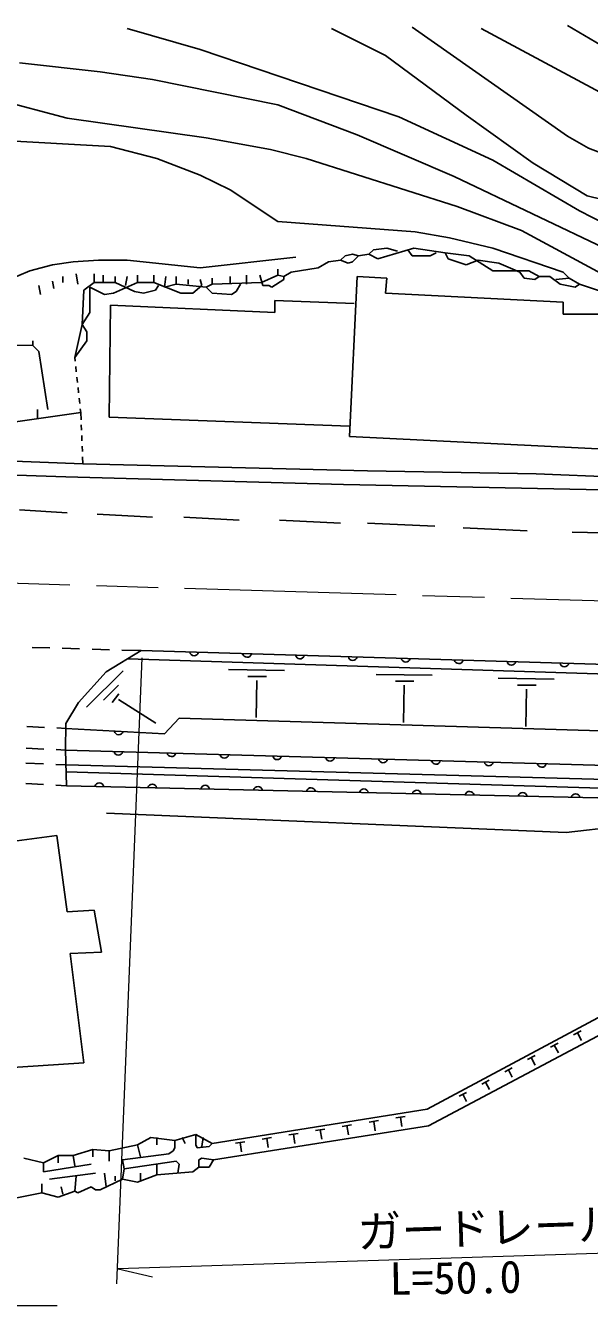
# Model space of a CAD drawing. Units: millimetres, scale not verified. Extents: x 40000 to 680000, y 20000 to 380000.
# Drawn here: x 318848 to 350806, y 238429 to 310995 of the extents above; entities that cross this region are included whole.
import ezdxf
from ezdxf.enums import TextEntityAlignment as Align

# ---------------------------------------------------------------- set-up
doc = ezdxf.new("R2010")
doc.units = ezdxf.units.MM
doc.header["$LTSCALE"] = 1000
doc.linetypes.add('CHAIN', pattern=[18.5, 12, -1.5, 3.5, -1.5])
for name, color, linetype, lineweight in [('M-BGD', 7, 'Continuous', 25), ('M-BMK', 2, 'CHAIN', 13), ('M-STR-HTXT', 7, 'Continuous', 13)]:
    doc.layers.add(name, color=color, linetype=linetype, lineweight=lineweight)
doc.styles.add('ＭＳ ゴシック', font='')
doc.styles.get('ＭＳ ゴシック').set_extended_font_data('MS Gothic')

msp = doc.modelspace()

# ---------------------------------------------------------------- linework, layer by layer
at = {"layer": 'M-BGD'}
for p, q in [((324596, 310826), (328745, 309640)), ((336195, 310826), (339243, 309302)), ((349573, 304730), (340767, 310910)), ((353975, 305830), (344662, 310826)), ((349573, 310995), (352875, 309048)), ((328745, 309640), (340005, 305830)), ((339243, 309302), (343815, 305915)), ((318500, 308878), (323072, 308370)), ((323072, 308370), (326035, 307947)), ((326035, 307947), (333147, 306508)), ((316129, 307100), (321209, 305746)), ((333147, 306508), (337635, 304814)), ((321209, 305746), (329083, 304645)), ((340005, 305830), (345339, 303375)), ((343815, 305915), (347625, 303206)), ((337635, 304814), (343138, 302444)), ((316214, 304560), (323665, 304137)), ((323665, 304137), (326289, 303460)), ((329083, 304645), (332724, 303968)), ((350758, 304052), (349573, 304730)), ((352282, 303460), (350758, 304052)), ((326289, 303460), (328745, 302528)), ((332724, 303968), (334756, 303460)), ((334756, 303460), (343307, 300750)), ((345339, 303375), (350250, 300496)), ((347625, 303206), (350673, 301343)), ((328745, 302528), (330438, 301682)), ((343138, 302444), (352028, 298210)), ((330438, 301682), (333147, 299904)), ((350673, 301343), (354822, 300327)), ((343307, 300750), (346948, 299396)), ((350250, 300496), (352705, 299226)), ((333147, 299904), (340937, 299311)), ((340937, 299311), (342884, 298972)), ((342884, 298972), (345339, 298380)), ((346948, 299396), (353044, 296094)), ((338566, 298295), (338312, 298041)), ((339328, 298380), (338566, 298295)), ((338820, 297787), (340852, 298380)), ((339921, 298210), (339328, 298380)), ((340513, 298295), (340767, 297956)), ((340852, 298380), (342630, 298126)), ((345339, 298380), (349319, 297025)), ((321548, 297618), (320363, 297448)), ((322987, 297702), (321548, 297618)), ((324596, 297702), (322987, 297702)), ((328745, 297279), (324596, 297702)), ((334163, 297872), (328745, 297279)), ((336026, 297618), (335433, 297279)), ((336703, 297702), (336026, 297618)), ((336703, 297702), (336957, 297956)), ((337127, 297533), (336703, 297702)), ((336957, 297956), (337381, 298041)), ((337381, 297618), (337127, 297533)), ((337381, 298041), (337719, 297956)), ((337719, 297956), (337381, 297618)), ((337719, 297956), (338312, 298041)), ((338312, 298041), (338820, 297787)), ((340767, 297956), (341783, 297956)), ((341783, 297956), (342122, 298126)), ((342630, 298126), (343985, 297956)), ((342799, 297787), (342630, 298126)), ((343815, 297448), (342799, 297787)), ((344493, 297702), (343815, 297448)), ((343985, 297956), (345339, 297110)), ((345678, 297533), (344493, 297702)), ((346863, 297025), (345678, 297533)), ((319093, 297110), (314267, 295078)), ((320363, 297448), (319093, 297110)), ((321717, 296940), (321802, 296348)), ((322733, 296940), (322733, 296432)), ((323241, 296856), (323241, 296432)), ((325189, 296856), (325189, 296432)), ((326120, 296856), (326120, 296432)), ((331369, 296856), (331369, 296348)), ((332131, 296856), (332301, 296263)), ((333147, 296856), (332216, 296432)), ((333147, 297194), (333147, 296856)), ((333486, 296771), (333147, 296856)), ((333909, 297025), (333486, 296771)), ((335433, 297279), (333909, 297025)), ((345339, 297110), (347371, 297110)), ((347117, 296686), (346863, 297025)), ((347371, 297110), (347964, 296771)), ((349319, 297025), (349657, 296686)), ((319601, 296263), (319685, 295755)), ((320363, 296517), (320447, 296094)), ((320955, 296771), (320955, 296432)), ((322141, 296009), (322733, 296432)), ((323326, 295755), (322479, 296178)), ((322479, 296178), (322479, 294739)), ((322733, 296432), (323241, 296432)), ((323241, 296432), (323919, 296432)), ((325189, 296432), (323834, 295840)), ((323919, 296771), (323919, 296432)), ((323919, 296432), (325019, 295924)), ((324596, 296771), (324511, 296263)), ((326120, 296432), (325189, 296432)), ((327644, 295840), (326120, 296432)), ((326205, 296009), (326374, 296263)), ((326797, 296771), (326713, 296178)), ((326713, 296178), (327390, 296348)), ((327390, 296771), (327390, 296348)), ((327390, 296348), (329083, 296178)), ((328067, 296602), (328067, 296348)), ((328829, 296263), (328321, 295840)), ((328745, 296602), (328829, 296263)), ((329422, 296348), (329083, 296178)), ((329083, 296178), (329422, 295840)), ((329422, 296686), (329422, 296348)), ((332216, 296432), (329422, 296348)), ((330438, 296771), (330438, 296348)), ((330777, 295924), (331031, 296348)), ((332301, 296263), (332639, 296263)), ((332639, 296263), (332809, 296178)), ((332809, 296178), (333486, 296602)), ((333486, 296602), (333486, 296771)), ((337211, 287712), (337635, 296771)), ((337635, 296771), (339328, 296686)), ((339328, 296686), (339243, 295840)), ((347710, 296602), (347117, 296686)), ((347964, 296771), (347710, 296602)), ((347964, 296771), (348557, 296771)), ((348557, 296771), (349149, 296348)), ((349657, 296686), (348895, 296602)), ((349149, 296348), (349996, 296178)), ((349657, 296686), (350250, 296348)), ((349996, 296178), (350250, 296348)), ((350250, 296348), (354822, 294824)), ((322056, 294062), (322141, 296009)), ((323834, 295840), (323326, 295755)), ((325019, 295924), (325527, 295840)), ((325527, 295840), (326205, 296009)), ((328321, 295840), (327644, 295840)), ((329422, 295840), (330523, 295755)), ((330523, 295755), (330777, 295924)), ((337465, 295247), (332978, 295416)), ((332978, 295416), (332978, 294739)), ((339243, 295840), (349319, 295332)), ((322479, 294739), (322056, 294062)), ((323665, 295162), (323580, 288812)), ((332978, 294739), (323665, 295162)), ((349319, 295332), (349319, 294654)), ((349319, 294654), (351351, 294654)), ((322056, 294062), (321633, 292199)), ((322310, 293638), (322056, 294062)), ((322310, 293130), (322310, 293638)), ((319262, 292876), (313420, 292961)), ((319262, 293130), (319262, 292876)), ((319601, 292538), (319262, 292876)), ((320109, 289236), (319601, 292538)), ((321633, 292199), (322310, 293130)), ((321657, 291975), (321633, 292199)), ((321721, 291378), (321689, 291677)), ((321786, 290782), (321754, 291080)), ((321850, 290185), (321818, 290484)), ((321915, 289589), (321883, 289887)), ((321971, 289066), (316553, 288304)), ((319516, 289236), (319516, 288728)), ((321971, 289066), (321947, 289290)), ((321988, 288667), (321971, 289066)), ((322014, 288067), (322001, 288367)), ((323580, 288812), (337211, 288304)), ((322039, 287468), (322026, 287768)), ((356261, 286780), (337211, 287712)), ((321125, 285426), (269732, 287288)), ((308255, 286696), (322094, 286169)), ((322065, 286868), (322052, 287168)), ((322094, 286169), (322077, 286569)), ((322094, 286169), (338227, 285764)), ((336873, 285002), (321125, 285426)), ((338227, 285764), (347795, 285595)), ((347795, 285595), (365321, 284918)), ((365236, 284410), (336873, 285002)), ((318500, 283563), (321209, 283394)), ((322903, 283309), (326035, 283140)), ((327813, 283140), (330946, 282970)), ((333232, 282970), (336703, 282801)), ((338227, 282801), (342037, 282632)), ((343646, 282547), (347287, 282378)), ((349827, 282293), (353298, 282208)), ((320213, 275739), (319214, 275769)), ((321912, 275688), (320913, 275718)), ((323612, 275637), (322612, 275667)), ((325401, 275584), (324311, 275616)), ((324636, 275118), (363443, 273869)), ((325401, 275584), (375788, 274080)), ((322306, 272371), (324370, 274435)), ((330350, 274506), (333532, 274463)), ((323271, 272775), (324122, 273634)), ((331446, 274116), (332503, 274123)), ((331955, 273893), (331917, 271785)), ((338710, 274237), (341892, 274194)), ((339806, 273847), (340863, 273853)), ((340315, 273624), (340277, 271516)), ((345634, 274014), (348816, 273971)), ((346730, 273624), (347787, 273631)), ((323759, 272650), (324141, 273138)), ((347239, 273401), (347201, 271293)), ((324112, 272813), (326224, 271466)), ((318914, 271285), (319912, 271235)), ((320612, 271200), (321127, 271174)), ((321127, 271174), (326719, 270877)), ((318877, 270050), (319876, 270006)), ((320575, 269975), (321115, 269951)), ((321115, 269951), (368244, 268594)), ((318868, 269209), (319867, 269166)), ((320566, 269136), (321139, 269112)), ((321139, 269112), (352711, 268253)), ((318856, 268046), (319855, 267996)), ((320554, 267961), (321173, 267930)), ((349484, 265284), (323428, 266380)), ((356223, 266025), (349484, 265284)), ((311727, 263920), (320617, 265106)), ((320617, 265106), (321209, 260788)), ((321209, 260788), (322733, 260872)), ((322733, 260872), (323157, 258502)), ((323157, 258502), (321379, 258417)), ((321379, 258417), (322141, 252236)), ((349911, 253806), (350343, 254038)), ((348604, 253107), (349031, 253336)), ((350127, 253922), (350358, 253490)), ((347302, 252410), (347725, 252636)), ((348818, 253221), (349046, 252794)), ((322141, 252236), (317230, 251898)), ((346004, 251716), (346422, 251939)), ((346213, 251827), (346437, 251409)), ((347513, 252523), (347739, 252100)), ((344711, 251024), (345124, 251245)), ((344918, 251134), (345139, 250721)), ((343422, 250334), (343831, 250553)), ((343627, 250444), (343846, 250034)), ((338315, 248869), (338842, 248952)), ((338579, 248911), (338662, 248384)), ((339830, 249109), (340357, 249192)), ((340093, 249150), (340177, 248623)), ((333771, 248150), (334298, 248233)), ((334035, 248192), (334118, 247665)), ((335286, 248390), (335813, 248473)), ((335549, 248431), (335633, 247904)), ((336800, 248629), (337327, 248713)), ((337064, 248671), (337147, 248144)), ((325189, 247580), (323580, 247241)), ((325951, 248003), (325189, 247580)), ((325189, 247580), (325358, 246902)), ((327305, 247834), (325951, 248003)), ((326289, 248003), (326289, 247580)), ((328491, 248172), (327305, 247834)), ((327305, 247834), (327305, 247410)), ((327729, 248003), (327898, 247664)), ((329422, 247664), (328491, 248172)), ((328491, 248172), (328491, 247580)), ((328491, 247580), (328575, 247410)), ((328575, 247410), (329253, 247495)), ((328914, 248003), (328829, 247495)), ((329253, 247495), (329422, 247664)), ((330743, 247671), (331269, 247754)), ((331006, 247712), (331089, 247186)), ((332257, 247910), (332784, 247994)), ((332520, 247952), (332604, 247425)), ((319855, 246564), (318754, 246818)), ((320701, 246987), (319855, 246564)), ((321548, 246987), (320701, 246987)), ((320701, 246987), (320701, 246564)), ((322649, 247326), (321548, 246987)), ((321548, 246987), (321633, 246394)), ((323580, 247241), (322649, 247326)), ((322649, 247326), (322649, 246902)), ((323580, 247241), (323580, 246648)), ((326967, 247072), (324342, 246733)), ((324342, 246733), (324427, 246225)), ((327221, 247241), (326967, 247072)), ((327305, 247410), (327221, 247241)), ((328829, 246818), (328660, 246733)), ((328660, 246733), (328660, 246310)), ((329507, 246733), (328829, 246818)), ((329507, 246733), (329253, 246310)), ((319855, 246564), (319855, 246056)), ((319855, 246056), (322564, 246479)), ((324427, 246225), (324342, 245632)), ((324427, 246225), (327390, 246648)), ((326289, 246479), (326289, 245886)), ((328321, 246056), (326289, 245886)), ((327390, 246648), (327559, 246479)), ((327559, 246479), (327475, 245971)), ((328660, 246310), (328321, 246056)), ((329253, 246310), (328660, 246310)), ((319770, 245378), (319770, 244870)), ((322818, 245971), (320193, 245632)), ((321717, 245802), (321633, 244955)), ((324342, 245632), (323072, 245040)), ((323326, 245971), (323411, 245209)), ((323919, 245802), (323919, 245548)), ((325189, 245463), (324342, 245632)), ((326289, 245886), (325189, 245463)), ((325358, 245971), (325358, 245548)), ((319770, 244870), (315621, 244024)), ((320701, 244616), (319770, 244870)), ((321633, 244955), (320701, 244616)), ((320871, 245209), (320955, 244786)), ((321802, 244870), (321633, 244955)), ((322564, 245209), (321802, 244870)), ((322818, 245040), (322564, 245209)), ((323072, 245040), (322818, 245040))]:
    msp.add_line(p, q, dxfattribs=at)
for points in [[(321173, 267930), (321115, 269951), (321130, 271456), (321846, 272645), (323423, 274380), (325401, 275584)], [(326719, 270877), (327557, 271758), (363386, 270687)], [(369024, 267728), (366239, 267954), (352711, 268253), (352052, 267780), (321150, 268725)], [(355978, 267783), (352123, 267224), (321173, 267930)], [(329422, 247664), (341615, 249594), (357222, 257946)], [(358029, 257333), (341679, 248658), (329507, 246733)]]:
    msp.add_lwpolyline(points, dxfattribs=at)
for centre, start, end in [((328401, 275550), 190.97117, 345.6104), ((331400, 275461), 190.97117, 345.6104), ((334398, 275371), 190.97117, 345.6104), ((337397, 275282), 190.97117, 345.6104), ((340396, 275192), 190.97117, 345.6104), ((343394, 275103), 190.97117, 345.6104), ((346393, 275013), 190.97117, 345.6104), ((349392, 274924), 190.97117, 345.6104), ((324126, 271071), 189.63487, 344.2741), ((324116, 269921), 191.03151, 345.67075), ((327115, 269835), 191.03151, 345.67075), ((330113, 269748), 191.03151, 345.67075), ((333112, 269662), 191.03151, 345.67075), ((336111, 269576), 191.03151, 345.67075), ((339110, 269489), 191.03151, 345.67075), ((342108, 269403), 191.03151, 345.67075), ((345107, 269317), 191.03151, 345.67075), ((348106, 269230), 191.03151, 345.67075), ((323025, 267832), 11.37288, 166.01211), ((326024, 267763), 11.37288, 166.01211), ((329023, 267695), 11.37288, 166.01211), ((332022, 267626), 11.37288, 166.01211), ((335021, 267558), 11.37288, 166.01211), ((338021, 267489), 11.37288, 166.01211), ((341020, 267421), 11.37288, 166.01211), ((344019, 267352), 11.37288, 166.01211), ((347018, 267284), 11.37288, 166.01211), ((350017, 267216), 11.37288, 166.01211)]:
    msp.add_arc(centre, 256, start, end, dxfattribs=at)
at = {"layer": 'M-BMK'}
msp.add_line((272385, 280794), (372172, 277782), dxfattribs=at)
at = {"layer": 'M-STR-HTXT'}
for p, q in [((325443, 275181), (324003, 239706)), ((373872, 242161), (324088, 240552)), ((324088, 240552), (326036, 240097)), ((297221, 238429), (320631, 238486))]:
    msp.add_line(p, q, dxfattribs=at)

# ---------------------------------------------------------------- texts
at = {"layer": 'M-STR-HTXT', "style": 'ＭＳ ゴシック'}
for s, rotation, p in [('ガードレール', 1.851, (337703, 241177)), ('L=50.0', 0.952, (339499, 238530))]:
    msp.add_text(s, height=1833, rotation=rotation, dxfattribs=at).set_placement(p, align=Align.BOTTOM_LEFT)

doc.saveas('drawing.dxf')
